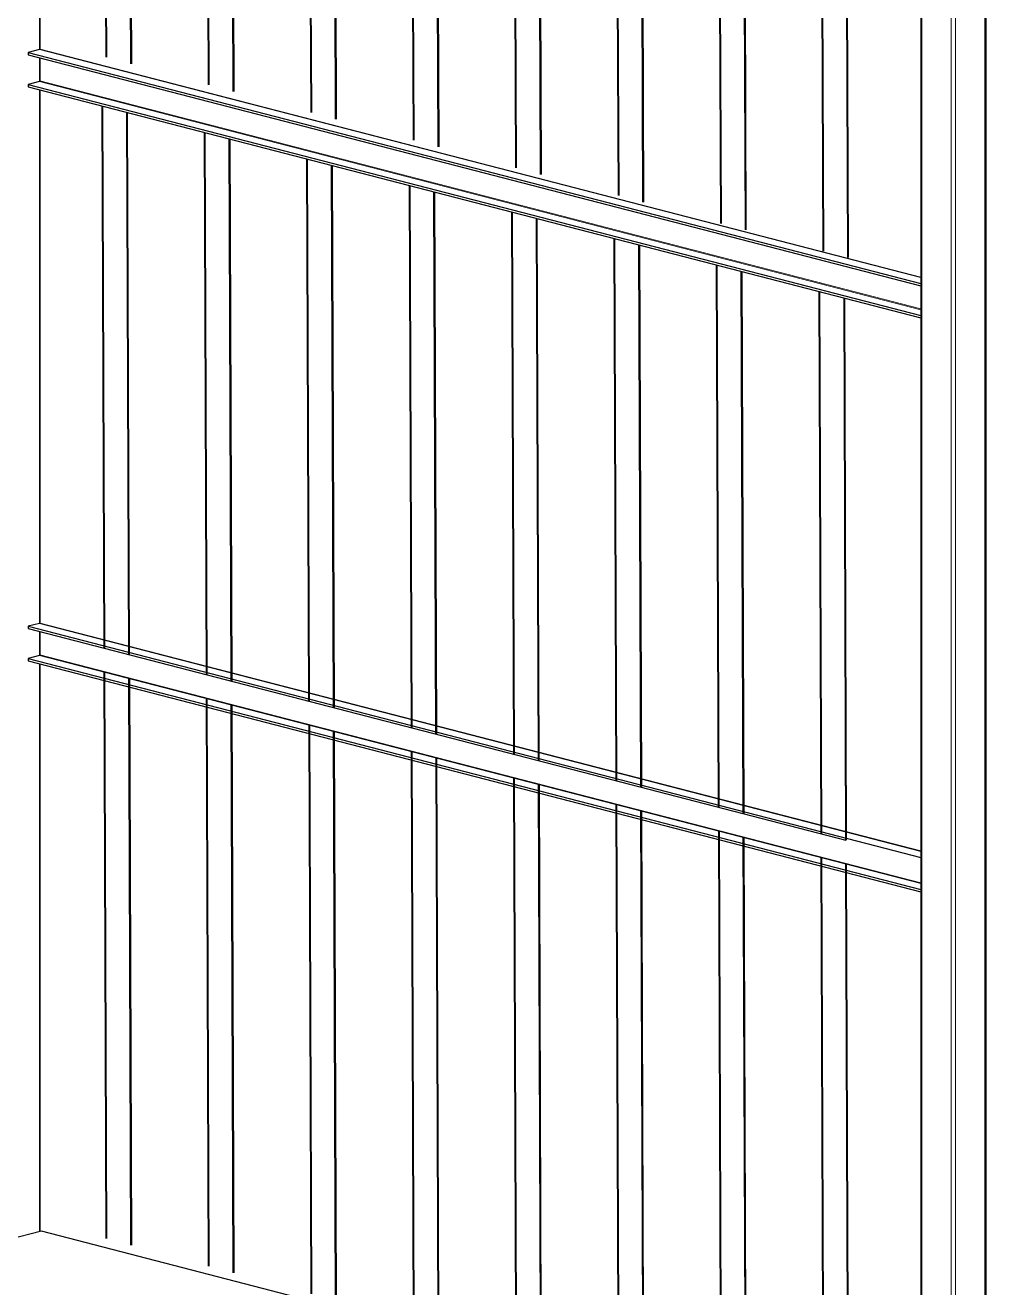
# Model space of a CAD drawing. Header units: millimetres. Extents: x 27997 to 40775, y -3198 to 5652.
# Drawn here: x 39212 to 40205, y 2828 to 4133 of the extents above; entities that cross this region are included whole.
import ezdxf

# ---------------------------------------------------------------- set-up
doc = ezdxf.new("R2010")
doc.units = ezdxf.units.MM
for name, pattern in [('K5LT32768', [0]), ('K5LT_BASIC', [0]), ('K5LT_THIN', [0])]:
    doc.linetypes.add(name, pattern=pattern)

msp = doc.modelspace()

# ---------------------------------------------------------------- linework, layer by layer
at = {"color": 5, "linetype": 'K5LT_THIN', "lineweight": 9}
for p, q in [((40173.502502, 2268.439541), (40173.502502, 4569.320307)), ((40203.920123, 2276.312201), (40203.920123, 4559.622352)), ((40169.157127, 2624.59306), (40169.157127, 4535.744334)), ((40138.739505, 2632.46572), (40138.739505, 4527.871674)), ((39226.210857, 4291.69188), (39226.210857, 4108.309246)), ((39226.210857, 4108.309246), (40137.839549, 3872.362379)), ((39226.210857, 4099.861695), (39226.210857, 4075.068251)), ((39226.210857, 4075.068251), (40137.839549, 3839.121384)), ((39226.645394, 4075.774307), (40137.839549, 3839.939906)), ((39226.210857, 4066.6207), (39226.210857, 3514.720048)), ((39226.210857, 3514.720048), (40137.839549, 3278.773181)), ((39226.210857, 3506.272497), (39226.210857, 3481.479053)), ((39226.210857, 3481.479053), (40137.839549, 3245.532186)), ((39226.645394, 3482.185109), (40137.839549, 3246.350708)), ((39226.210857, 3473.031502), (39226.210857, 2885.515498))]:
    msp.add_line(p, q, dxfattribs=at)
at = {"color": 5, "linetype": 'K5LT_BASIC', "lineweight": 30}
for p, q in [((40204.82008, 4559.855278), (40204.82008, 2276.874534)), ((40137.839549, 4527.638748), (40137.839549, 2632.698646)), ((39227.110813, 4108.282264), (39227.110813, 4291.924806)), ((39226.210857, 4108.309246), (39214.478345, 4105.272649)), ((39214.478345, 4105.272649), (39214.478345, 4102.898292)), ((39214.478345, 4105.272649), (40137.839549, 3866.289184)), ((39214.478345, 4102.898292), (40137.839549, 3863.914827)), ((40137.839549, 3872.568322), (39226.980747, 4108.315928)), ((39226.645394, 4099.749228), (39226.645394, 4075.774307)), ((39226.210857, 4075.068251), (39214.478345, 4072.031654)), ((39214.478345, 4072.031654), (39214.478345, 4069.657297)), ((39214.478345, 4072.031654), (40137.839549, 3833.048189)), ((39214.478345, 4069.657297), (40137.839549, 3830.673832)), ((39227.110813, 3514.693066), (39227.110813, 4066.387774)), ((39226.210857, 3514.720048), (39214.478345, 3511.683451)), ((40137.839549, 3278.979124), (39226.980747, 3514.72673)), ((39214.478345, 3511.683451), (39214.478345, 3509.309094)), ((39214.478345, 3511.683451), (40137.839549, 3272.699986)), ((39214.478345, 3509.309094), (40060.193407, 3290.42193)), ((39226.645394, 3506.16003), (39226.645394, 3482.185109)), ((39226.210857, 3481.479053), (39214.478345, 3478.442456)), ((39214.478345, 3478.442456), (39214.478345, 3476.068099)), ((39214.478345, 3478.442456), (40137.839549, 3239.458991)), ((39214.478345, 3476.068099), (40137.839549, 3237.084634)), ((39227.110813, 2885.748424), (39227.110813, 3472.798576)), ((39228.383544, 2886.077831), (39193.620548, 2877.080506)), ((40137.839549, 2650.693296), (39228.383544, 2886.077831))]:
    msp.add_line(p, q, dxfattribs=at)
at = {"color": 5, "linetype": 'K5LT32768', "lineweight": 40}
for p, q in [((40060.162005, 4509.583545), (40062.168495, 3893.036794)), ((40037.083798, 3899.822023), (40034.998969, 4503.070872)), ((39954.232594, 4482.166995), (39956.255341, 3921.685536)), ((39954.492139, 4482.234171), (39956.515383, 3921.615197)), ((39931.170644, 3928.470765), (39929.195771, 4475.686989)), ((39848.521573, 4454.80697), (39850.342187, 3950.334278)), ((39848.781118, 4454.874145), (39850.602229, 3950.263939)), ((39825.25749, 3957.119507), (39823.484749, 4448.326963)), ((39742.810552, 4427.446944), (39744.429034, 3978.98302)), ((39743.070097, 4427.51412), (39744.689075, 3978.912681)), ((39719.344336, 3985.768249), (39717.773728, 4420.966938)), ((39613.431182, 4014.416991), (39612.062707, 4393.606912)), ((39637.099531, 4400.086919), (39638.51588, 4007.631762)), ((39637.359076, 4400.154094), (39638.775921, 4007.561423)), ((39507.518028, 4043.065733), (39506.351686, 4366.246886)), ((39531.388509, 4372.726893), (39532.602726, 4036.280504)), ((39531.648055, 4372.794068), (39532.862768, 4036.210165)), ((39401.604875, 4071.714475), (39400.640664, 4338.886861)), ((39425.677488, 4345.366868), (39426.689572, 4064.929246)), ((39425.937033, 4345.434043), (39426.949614, 4064.858907)), ((39295.691721, 4100.363217), (39294.929643, 4311.526835)), ((39319.966467, 4318.006842), (39320.776418, 4093.577988)), ((39320.226012, 4318.074017), (39321.03646, 4093.507649)), ((39293.488927, 3488.859651), (39291.464771, 4049.731744)), ((39316.548411, 4043.23962), (39318.572567, 3482.367527)), ((39316.808441, 4043.17232), (39318.832597, 3482.300226)), ((39399.397614, 3461.448466), (39397.373457, 4022.320559)), ((39422.457098, 4015.828435), (39424.481254, 3454.956342)), ((39422.717128, 4015.761134), (39424.741284, 3454.889041)), ((39505.306301, 3434.03728), (39503.282144, 3994.909374)), ((39528.365785, 3988.41725), (39530.389941, 3427.545157)), ((39528.625815, 3988.349949), (39530.649971, 3427.477856)), ((39611.214988, 3406.626095), (39609.190831, 3967.498188)), ((39634.274472, 3961.006065), (39636.298628, 3400.133971)), ((39634.534502, 3960.938764), (39636.558658, 3400.066671)), ((39717.123675, 3379.21491), (39715.099518, 3940.087003)), ((39740.183159, 3933.594879), (39742.207315, 3372.722786)), ((39740.443189, 3933.527579), (39742.467345, 3372.655485)), ((39823.032362, 3351.803725), (39821.008205, 3912.675818)), ((39846.091845, 3906.183694), (39848.116002, 3345.311601)), ((39846.351876, 3906.116393), (39848.376032, 3345.2443)), ((39928.941049, 3324.392539), (39926.916893, 3885.264632)), ((39952.000532, 3878.772509), (39954.024689, 3317.900416)), ((39952.260562, 3878.705208), (39954.284719, 3317.833115)), ((40034.9445, 3296.956828), (40033.006202, 3857.806699)), ((40058.328007, 3851.252934), (40060.153141, 3290.432351)), ((39295.691724, 2878.488187), (39293.575532, 3464.862315)), ((39318.659172, 3458.370191), (39320.776421, 2871.702958)), ((39318.919202, 3458.30289), (39321.036463, 2871.632619)), ((39401.604878, 2849.839446), (39399.484219, 3437.451129)), ((39424.567859, 3430.959006), (39426.689575, 2843.054216)), ((39424.827889, 3430.891705), (39426.949616, 2842.983878)), ((39507.518031, 2821.190705), (39505.392906, 3410.039944)), ((39530.476546, 3403.54782), (39532.602728, 2814.405475)), ((39530.736576, 3403.48052), (39532.862769, 2814.335136)), ((40059.783886, 3403.895715), (40060.193407, 3290.42193)), ((39613.431184, 2792.541963), (39611.301593, 3382.628759)), ((39636.385233, 3376.136635), (39638.515881, 2785.756734)), ((39636.645263, 3376.069334), (39638.775923, 2785.686395)), ((39719.344337, 2763.893222), (39717.21028, 3355.217574)), ((39742.29392, 3348.72545), (39744.429034, 2757.107992)), ((39742.55395, 3348.658149), (39744.689076, 2757.037653)), ((39825.25749, 2735.244481), (39823.118967, 3327.806388)), ((39848.202607, 3321.314265), (39850.342187, 2728.459251)), ((39848.462637, 3321.246964), (39850.602229, 2728.388912)), ((39931.170644, 2706.595739), (39929.027654, 3300.395203)), ((39954.111294, 3293.903079), (39956.255341, 2699.81051)), ((39954.371324, 3293.835779), (39956.515383, 2699.740171)), ((40037.083798, 2677.946997), (40035.027431, 3272.960442)), ((40060.231231, 3266.437219), (40062.168495, 2671.161768)), ((40060.280012, 3266.424593), (40062.428537, 2671.091429))]:
    msp.add_line(p, q, dxfattribs=at)
at = {"color": 5, "linetype": 'K5LT_BASIC', "lineweight": 30}
for centre, major_axis, start_param, end_param in [((39226.210857, 4105.3413), (0.76989, 2.974628), 0, 0.3622181452), ((39226.210857, 4075.66184), (0.153978, 0.594926), -2.7793745084, -1.2085781816), ((39226.210857, 3511.752102), (0.76989, 2.974628), 0, 0.3622181452), ((39226.210857, 3482.072642), (0.153978, 0.594926), -2.7793745084, -1.2085781816)]:
    msp.add_ellipse(centre, major_axis=major_axis, ratio=0.683013, start_param=start_param, end_param=end_param, dxfattribs=at)

doc.saveas('drawing.dxf')
